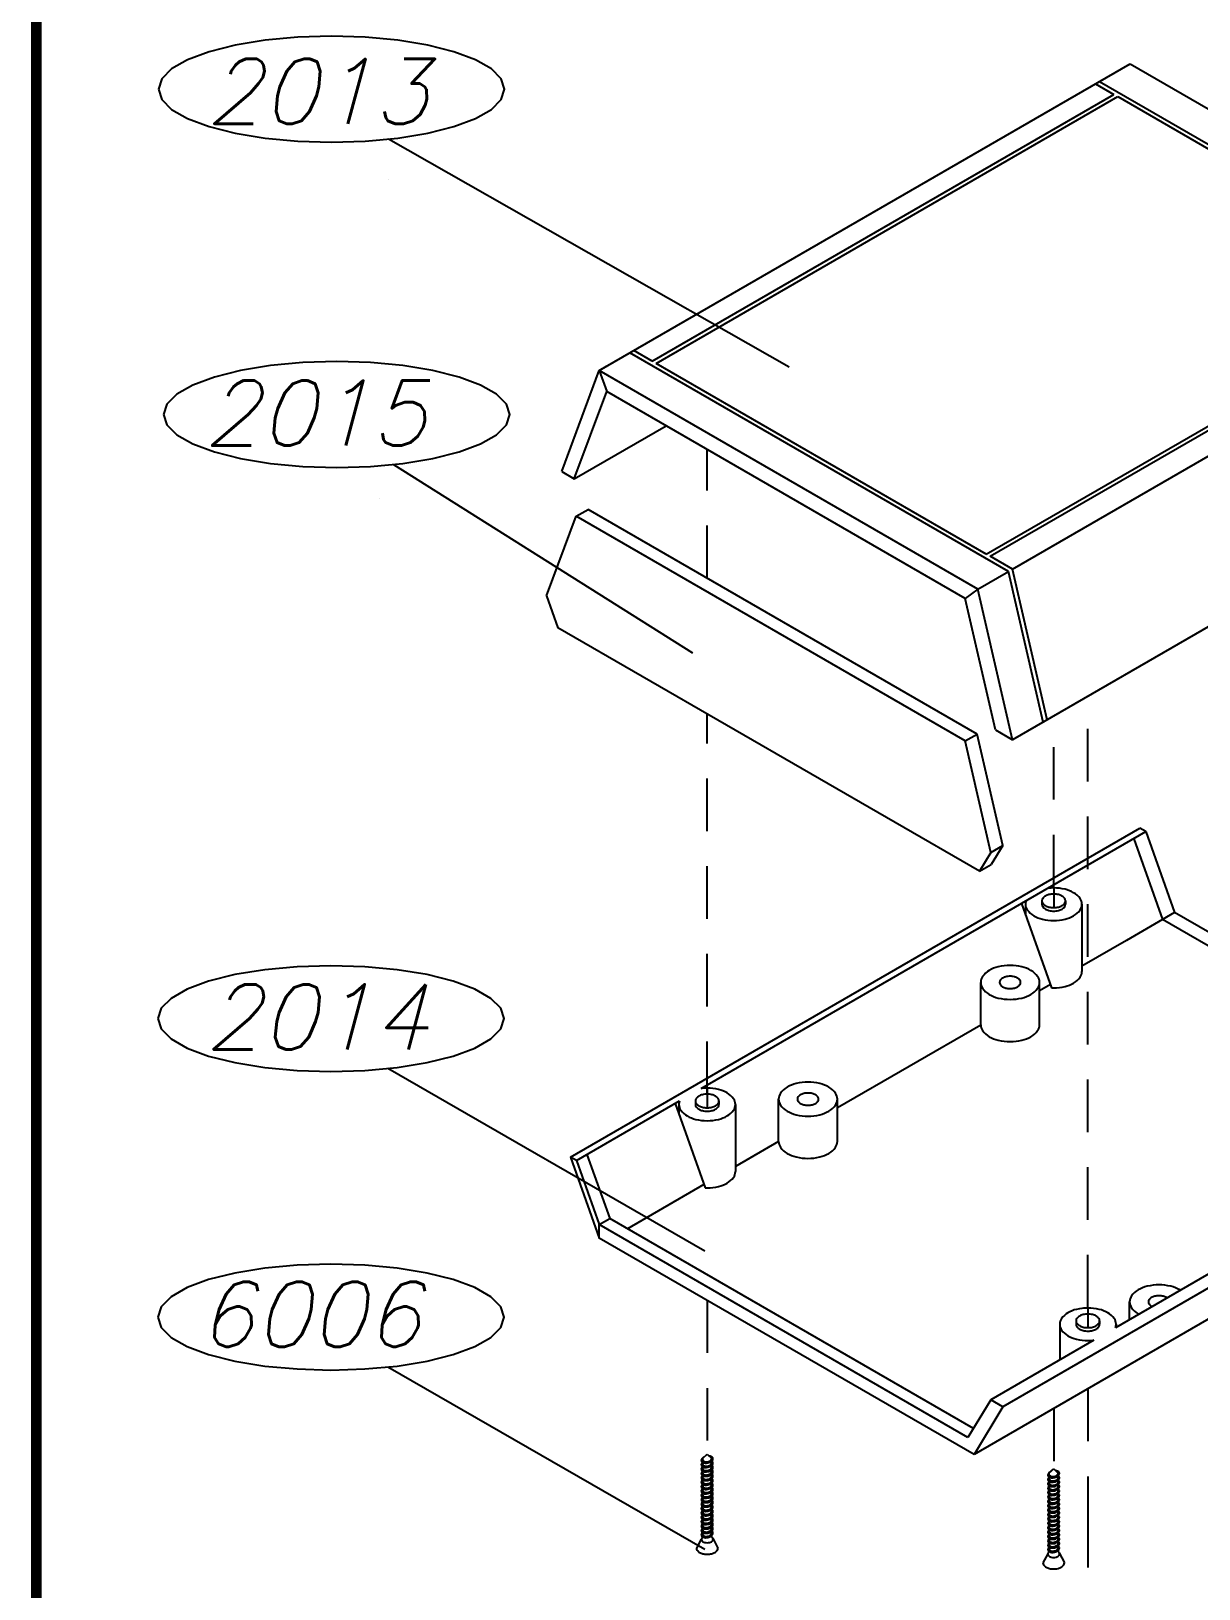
# Model space of a CAD drawing. Extents: x 1.2 to 22.3, y 1.2 to 16.9.
# Drawn here: x 1.187 to 4.519, y 3.72 to 8.163 of the extents above; entities that cross this region are included whole.
import ezdxf

# ---------------------------------------------------------------- set-up
doc = ezdxf.new("R2010")
doc.units = 0
doc.header["$LTSCALE"] = 0.6
doc.linetypes.add('CENTER', pattern=[2, 1.25, -0.25, 0.25, -0.25])
doc.linetypes.add('HIDDEN', pattern=[0.375, 0.25, -0.125])
doc.layers.get('0').update_dxf_attribs({"linetype": 'CONTINUOUS'})
for name, color, linetype in [('CN', 6, 'CENTER'), ('DRAWINGS', 6, 'CONTINUOUS'), ('F', 4, 'CONTINUOUS')]:
    doc.layers.add(name, color=color, linetype=linetype)
doc.styles.add('ROMANS', font='romans', dxfattribs={"oblique": 15})

msp = doc.modelspace()

# ---------------------------------------------------------------- linework, layer by layer
at = {"color": 7}
for p, q in [((2.8079, 7.1954), (4.3225, 8.0699)), ((4.3225, 8.0699), (5.4029, 7.4462)), ((4.2239, 8.013), (4.2765, 7.9827)), ((4.2349, 8.0193), (5.3152, 7.3956)), ((2.959, 7.222), (4.2765, 7.9827)), ((2.97, 7.2157), (4.2874, 7.9763)), ((4.2874, 7.9763), (5.2298, 7.4323)), ((3.3502, 7.2047), (2.2061, 7.855)), ((2.2061, 7.7395), (2.2061, 7.7395)), ((3.9123, 6.6716), (5.2298, 7.4323)), ((3.9233, 6.6653), (5.2407, 7.4259)), ((3.9868, 6.6287), (5.4029, 7.4462)), ((3.9758, 6.6223), (2.8955, 7.246)), ((2.959, 7.222), (2.9065, 7.2524)), ((2.8079, 7.1954), (2.8284, 7.2072)), ((3.9123, 6.6716), (2.97, 7.2157)), ((2.7007, 6.9073), (2.8079, 7.1954)), ((3.8882, 6.5717), (2.8079, 7.1954)), ((2.8079, 7.1954), (2.8294, 7.1355)), ((2.7366, 6.8859), (2.8294, 7.1355)), ((3.8521, 6.5451), (2.8294, 7.1355)), ((2.7366, 6.8859), (2.9992, 7.0375)), ((5.5017, 7.0163), (3.987, 6.1418)), ((2.221, 6.9272), (3.0736, 6.3903)), ((2.7007, 6.9073), (2.7366, 6.8859)), ((2.1818, 6.8316), (2.1818, 6.8316)), ((2.7421, 6.7798), (2.7758, 6.7993)), ((3.8859, 6.1584), (2.7758, 6.7993)), ((2.6576, 6.5526), (2.7421, 6.7798)), ((3.8521, 6.1389), (2.7421, 6.7798)), ((3.9868, 6.6287), (3.9233, 6.6653)), ((3.8882, 6.5717), (3.9758, 6.6223)), ((4.0746, 6.1924), (3.9758, 6.6223)), ((4.0856, 6.1987), (3.9868, 6.6287)), ((2.6576, 6.5526), (2.6901, 6.4612)), ((3.8882, 6.5717), (3.8521, 6.5451)), ((3.9381, 6.1709), (3.8521, 6.5451)), ((3.9593, 6.2621), (3.8882, 6.5717)), ((3.987, 6.1418), (3.8882, 6.5717)), ((3.8927, 5.7669), (2.6901, 6.4612)), ((3.8521, 6.1389), (3.8859, 6.1584)), ((3.9253, 5.8207), (3.8521, 6.1389)), ((3.959, 5.8402), (3.8859, 6.1584)), ((3.9381, 6.1709), (3.987, 6.1418)), ((2.7257, 4.952), (4.3502, 5.8899)), ((3.0987, 5.1475), (4.3674, 5.88)), ((4.3674, 5.88), (4.3502, 5.8899)), ((4.3674, 5.88), (4.4496, 5.6491)), ((3.9253, 5.8207), (3.8927, 5.7669)), ((3.9253, 5.8207), (3.959, 5.8402)), ((3.959, 5.8402), (3.9265, 5.7864)), ((4.3329, 5.86), (4.4151, 5.6291)), ((3.8927, 5.7669), (3.9265, 5.7864)), ((4.013, 5.6754), (4.0987, 5.4348)), ((4.024, 5.6729), (4.024, 5.6445)), ((4.071, 5.6828), (4.071, 5.6729)), ((4.1381, 5.6828), (4.1381, 5.6729)), ((4.1851, 5.6729), (4.1851, 5.4812)), ((4.4496, 5.649), (4.3121, 5.5696)), ((5.3905, 5.1059), (4.4496, 5.6491)), ((5.3559, 5.0859), (4.4151, 5.6291)), ((4.3121, 5.5696), (4.1851, 5.4963)), ((3.8963, 5.3295), (3.8963, 5.4501)), ((4.064, 5.3295), (4.064, 5.4501)), ((4.0952, 5.4444), (4.064, 5.4264)), ((3.4874, 5.0935), (3.8963, 5.3295)), ((3.109, 4.6838), (2.2045, 5.2041)), ((5.5839, 5.1777), (3.9593, 4.2397)), ((5.5493, 5.1976), (4.2809, 4.4652)), ((2.7429, 4.9421), (3.0371, 5.112)), ((3.0823, 5.1119), (3.0823, 5.1021)), ((3.1494, 5.1119), (3.1494, 5.1021)), ((3.3197, 4.9966), (3.3197, 5.1172)), ((3.4874, 4.9966), (3.4874, 5.1172)), ((3.0243, 5.1046), (3.1099, 4.864)), ((3.0353, 5.1021), (3.0353, 5.0737)), ((3.1964, 5.1021), (3.1964, 4.9103)), ((5.5017, 5.0416), (3.8772, 4.1037)), ((3.3197, 4.9966), (3.1964, 4.9255)), ((2.7429, 4.9421), (2.7257, 4.952)), ((2.7257, 4.952), (2.8079, 4.7211)), ((2.7429, 4.9421), (2.7727, 4.9593)), ((2.7429, 4.9421), (2.8079, 4.7594)), ((2.7727, 4.9593), (2.8377, 4.7767)), ((3.1065, 4.8736), (2.8882, 4.7476)), ((2.8079, 4.7594), (2.8377, 4.7767)), ((3.8598, 4.1521), (2.8079, 4.7594)), ((2.8079, 4.7211), (2.8079, 4.7594)), ((3.8753, 4.1777), (2.8377, 4.7767)), ((3.8772, 4.1037), (2.8079, 4.7211)), ((4.3211, 4.4885), (4.3211, 4.539)), ((4.1216, 4.475), (4.1216, 4.3733)), ((4.1685, 4.4848), (4.1685, 4.475)), ((4.2356, 4.4848), (4.2356, 4.475)), ((4.2826, 4.475), (4.2826, 4.4662)), ((4.219, 4.4295), (3.9248, 4.2597)), ((3.109, 3.8326), (2.2045, 4.3529)), ((3.9248, 4.2597), (3.8598, 4.1521)), ((3.9593, 4.2397), (3.8772, 4.1037)), ((3.9593, 4.2397), (3.9248, 4.2597)), ((3.103, 4.088), (3.103, 4.0931)), ((3.1288, 4.0912), (3.1288, 4.0925)), ((3.103, 4.0754), (3.103, 4.0812)), ((3.103, 4.0629), (3.103, 4.0687)), ((3.103, 4.0504), (3.103, 4.0562)), ((3.103, 4.0379), (3.103, 4.0437)), ((3.1288, 4.0787), (3.1288, 4.0849)), ((3.1288, 4.0662), (3.1288, 4.0724)), ((3.1288, 4.0537), (3.1288, 4.0599)), ((3.1288, 4.0412), (3.1288, 4.0474)), ((4.0917, 4.046), (4.0917, 4.0511)), ((4.1175, 4.0493), (4.1175, 4.0506)), ((4.1175, 4.0368), (4.1175, 4.043)), ((3.103, 4.0254), (3.103, 4.0312)), ((3.103, 4.0129), (3.103, 4.0187)), ((3.103, 4.0003), (3.103, 4.0061)), ((3.1288, 4.0286), (3.1288, 4.0348)), ((3.1288, 4.0161), (3.1288, 4.0223)), ((3.1288, 4.0036), (3.1288, 4.0098)), ((4.0917, 4.0335), (4.0917, 4.0393)), ((4.0917, 4.021), (4.0917, 4.0268)), ((4.0917, 4.0085), (4.0917, 4.0143)), ((4.0917, 3.996), (4.0917, 4.0018)), ((4.1175, 4.0243), (4.1175, 4.0305)), ((4.1175, 4.0117), (4.1175, 4.0179)), ((4.1175, 3.9992), (4.1175, 4.0054)), ((3.103, 3.9878), (3.103, 3.9936)), ((3.103, 3.9753), (3.103, 3.9811)), ((3.103, 3.9628), (3.103, 3.9686)), ((3.103, 3.9503), (3.103, 3.9561)), ((3.1288, 3.9911), (3.1288, 3.9973)), ((3.1288, 3.9786), (3.1288, 3.9848)), ((3.1288, 3.9661), (3.1288, 3.9723)), ((3.1288, 3.9535), (3.1288, 3.9597)), ((4.0917, 3.9835), (4.0917, 3.9892)), ((4.0917, 3.9709), (4.0917, 3.9767)), ((4.0917, 3.9584), (4.0917, 3.9642)), ((4.1175, 3.9867), (4.1175, 3.9929)), ((4.1175, 3.9742), (4.1175, 3.9804)), ((4.1175, 3.9617), (4.1175, 3.9679)), ((4.1175, 3.9492), (4.1175, 3.9554)), ((3.103, 3.9378), (3.103, 3.9436)), ((3.103, 3.9253), (3.103, 3.931)), ((3.103, 3.9127), (3.103, 3.9185)), ((3.1288, 3.941), (3.1288, 3.9472)), ((3.1288, 3.9285), (3.1288, 3.9347)), ((3.1288, 3.916), (3.1288, 3.9222)), ((3.1288, 3.9035), (3.1288, 3.9097)), ((4.0917, 3.9459), (4.0917, 3.9517)), ((4.0917, 3.9334), (4.0917, 3.9392)), ((4.0917, 3.9209), (4.0917, 3.9267)), ((4.0917, 3.9084), (4.0917, 3.9141)), ((4.1175, 3.9366), (4.1175, 3.9428)), ((4.1175, 3.9241), (4.1175, 3.9303)), ((4.1175, 3.9116), (4.1175, 3.9178)), ((3.1029, 3.8753), (3.1029, 3.8811)), ((3.1029, 3.8681), (3.1029, 3.8685)), ((3.103, 3.9002), (3.103, 3.906)), ((3.103, 3.8877), (3.103, 3.8935)), ((3.1287, 3.8785), (3.1287, 3.8847)), ((3.1287, 3.8681), (3.1287, 3.8722)), ((3.1288, 3.891), (3.1288, 3.8972)), ((4.0917, 3.8958), (4.0917, 3.9016)), ((4.0917, 3.8833), (4.0917, 3.8891)), ((4.0917, 3.8708), (4.0917, 3.8766)), ((4.1175, 3.8991), (4.1175, 3.9053)), ((4.1175, 3.8866), (4.1175, 3.8928)), ((4.1175, 3.8741), (4.1175, 3.8803)), ((4.1175, 3.8615), (4.1175, 3.8678)), ((4.0917, 3.8583), (4.0917, 3.8641)), ((4.0917, 3.8458), (4.0917, 3.8516)), ((4.0917, 3.8333), (4.0917, 3.8391)), ((4.0917, 3.8261), (4.0917, 3.8266)), ((4.1175, 3.849), (4.1175, 3.8552)), ((4.1175, 3.8366), (4.1175, 3.8428)), ((4.1175, 3.8261), (4.1175, 3.8303))]:
    msp.add_line(p, q, dxfattribs=at)
for points in [[(1.55, 7.9977), (1.5595, 7.9682), (1.5876, 7.9399), (1.6332, 7.9138), (1.6947, 7.8909), (1.7695, 7.8721), (1.8549, 7.8582), (1.9475, 7.8496), (2.0439, 7.8467), (2.1402, 7.8496), (2.2329, 7.8582), (2.3183, 7.8721), (2.3931, 7.8909), (2.4546, 7.9138), (2.5002, 7.9399), (2.5283, 7.9682), (2.5378, 7.9977), (2.5283, 8.0272), (2.5002, 8.0555), (2.4546, 8.0816), (2.3931, 8.1045), (2.3183, 8.1233), (2.2329, 8.1372), (2.1402, 8.1458), (2.0439, 8.1487), (1.9475, 8.1458), (1.8549, 8.1372), (1.7695, 8.1233), (1.6947, 8.1045), (1.6332, 8.0816), (1.5876, 8.0555), (1.5595, 8.0272)], [(1.5649, 7.0698), (1.5744, 7.0404), (1.6025, 7.012), (1.6481, 6.9859), (1.7096, 6.963), (1.7844, 6.9443), (1.8698, 6.9303), (1.9624, 6.9217), (2.0588, 6.9188), (2.1552, 6.9217), (2.2478, 6.9303), (2.3332, 6.9443), (2.408, 6.963), (2.4695, 6.9859), (2.5151, 7.012), (2.5432, 7.0404), (2.5527, 7.0698), (2.5432, 7.0993), (2.5151, 7.1276), (2.4695, 7.1538), (2.408, 7.1766), (2.3332, 7.1954), (2.2478, 7.2094), (2.1552, 7.218), (2.0588, 7.2209), (1.9624, 7.218), (1.8698, 7.2094), (1.7844, 7.1954), (1.7096, 7.1766), (1.6481, 7.1538), (1.6025, 7.1276), (1.5744, 7.0993)], [(1.5484, 5.3468), (1.5579, 5.3173), (1.586, 5.289), (1.6316, 5.2629), (1.6931, 5.24), (1.7679, 5.2212), (1.8533, 5.2072), (1.946, 5.1986), (2.0423, 5.1957), (2.1387, 5.1986), (2.2313, 5.2072), (2.3167, 5.2212), (2.3915, 5.24), (2.453, 5.2629), (2.4986, 5.289), (2.5267, 5.3173), (2.5362, 5.3468), (2.5267, 5.3762), (2.4986, 5.4046), (2.453, 5.4307), (2.3915, 5.4536), (2.3167, 5.4724), (2.2313, 5.4863), (2.1387, 5.4949), (2.0423, 5.4978), (1.946, 5.4949), (1.8533, 5.4863), (1.7679, 5.4724), (1.6931, 5.4536), (1.6316, 5.4307), (1.586, 5.4046), (1.5579, 5.3762)], [(1.5484, 4.4956), (1.5579, 4.4661), (1.586, 4.4378), (1.6316, 4.4117), (1.6931, 4.3888), (1.7679, 4.37), (1.8533, 4.356), (1.946, 4.3475), (2.0423, 4.3445), (2.1387, 4.3475), (2.2313, 4.356), (2.3167, 4.37), (2.3915, 4.3888), (2.453, 4.4117), (2.4986, 4.4378), (2.5267, 4.4661), (2.5362, 4.4956), (2.5267, 4.5251), (2.4986, 4.5534), (2.453, 4.5795), (2.3915, 4.6024), (2.3167, 4.6212), (2.2313, 4.6351), (2.1387, 4.6437), (2.0423, 4.6466), (1.946, 4.6437), (1.8533, 4.6351), (1.7679, 4.6212), (1.6931, 4.6024), (1.6316, 4.5795), (1.586, 4.5534), (1.5579, 4.5251)]]:
    msp.add_lwpolyline(points, close=True)
for points in [[(4.0259, 5.6828, 0.090994), (4.024, 5.6729, 0.156851), (4.0293, 5.6567, 0.106617), (4.0476, 5.6401, 0.072341), (4.0722, 5.6303, 0.058752), (4.1046, 5.6264, 0.058752), (4.1369, 5.6303, 0.072341), (4.1615, 5.6401, 0.106617), (4.1799, 5.6567, 0.156851), (4.1851, 5.6729, 0.156851), (4.1799, 5.6892, 0.106617), (4.1615, 5.7058, 0.072341), (4.1369, 5.7156, 0.058752), (4.1046, 5.7194, 0.058752)], [(4.0259, 5.6828, 0.090994), (4.024, 5.6729, 0.156851), (4.0293, 5.6567, 0.106617), (4.0476, 5.6401, 0.072341), (4.0722, 5.6303, 0.058752), (4.1046, 5.6264, 0.058752), (4.1369, 5.6303, 0.072341), (4.1615, 5.6401, 0.106617), (4.1799, 5.6567, 0.156851), (4.1851, 5.6729, 0.156851), (4.1799, 5.6892, 0.106617), (4.1615, 5.7058, 0.072341), (4.1369, 5.7156, 0.058752), (4.1046, 5.7194, 0.058752)], [(4.1046, 5.7194, 0.03095), (4.0874, 5.7184, 0.072341)], [(4.1046, 5.7194, 0.03095), (4.0874, 5.7184, 0.072341)], [(4.071, 5.6729, 0.156851), (4.0732, 5.6662, 0.106617), (4.0808, 5.6592, 0.072341), (4.0911, 5.6551, 0.058752), (4.1046, 5.6536, 0.058752), (4.118, 5.6551, 0.072341), (4.1283, 5.6592, 0.106617), (4.1359, 5.6662, 0.156851), (4.1381, 5.6729, 0.156851)], [(4.071, 5.6729, 0.156851), (4.0732, 5.6662, 0.106617), (4.0808, 5.6592, 0.072341), (4.0911, 5.6551, 0.058752), (4.1046, 5.6536, 0.058752), (4.118, 5.6551, 0.072341), (4.1283, 5.6592, 0.106617), (4.1359, 5.6662, 0.156851), (4.1381, 5.6729, 0.156851)], [(4.0987, 5.4348, 0.010613), (4.1046, 5.4347, 0.058752), (4.1369, 5.4385, 0.072341), (4.1615, 5.4483, 0.106617), (4.1799, 5.4649, 0.156851), (4.1851, 5.4812, 0.156851)], [(3.8963, 5.3295, 0.156851), (3.9017, 5.3126, 0.106617), (3.9208, 5.2953, 0.072341), (3.9464, 5.2851, 0.058752), (3.9801, 5.2811, 0.058752), (4.0138, 5.2851, 0.072341), (4.0394, 5.2953, 0.106617), (4.0586, 5.3126, 0.156851), (4.064, 5.3295, 0.156851)], [(3.0371, 5.112, 0.090994), (3.0353, 5.1021, 0.156851), (3.0405, 5.0859, 0.106617), (3.0589, 5.0692, 0.072341), (3.0835, 5.0594, 0.058752), (3.1158, 5.0556, 0.058752), (3.1482, 5.0594, 0.072341), (3.1728, 5.0692, 0.106617), (3.1911, 5.0859, 0.156851), (3.1964, 5.1021, 0.156851), (3.1911, 5.1183, 0.106617), (3.1728, 5.135, 0.072341), (3.1482, 5.1448, 0.058752), (3.1158, 5.1486, 0.058752)], [(3.1158, 5.1486, 0.03095), (3.0987, 5.1475, 0.072341)], [(3.0823, 5.1021, 0.156851), (3.0845, 5.0953, 0.106617), (3.0921, 5.0884, 0.072341), (3.1024, 5.0843, 0.058752), (3.1158, 5.0827, 0.058752), (3.1293, 5.0843, 0.072341), (3.1396, 5.0884, 0.106617), (3.1472, 5.0953, 0.156851), (3.1494, 5.1021, 0.156851)], [(3.0823, 5.1021, 0.156851), (3.0845, 5.0953, 0.106617), (3.0921, 5.0884, 0.072341), (3.1024, 5.0843, 0.058752), (3.1158, 5.0827, 0.058752), (3.1293, 5.0843, 0.072341), (3.1396, 5.0884, 0.106617), (3.1472, 5.0953, 0.156851), (3.1494, 5.1021, 0.156851)], [(3.3197, 4.9966, 0.156851), (3.3251, 4.9797, 0.106617), (3.3442, 4.9624, 0.072341), (3.3698, 4.9522, 0.058752), (3.4035, 4.9482, 0.058752), (3.4372, 4.9522, 0.072341), (3.4628, 4.9624, 0.106617), (3.482, 4.9797, 0.156851), (3.4874, 4.9966, 0.156851)], [(3.1099, 4.864, 0.010613), (3.1158, 4.8639, 0.058752), (3.1482, 4.8677, 0.072341), (3.1728, 4.8775, 0.106617), (3.1911, 4.8941, 0.156851), (3.1964, 4.9103, 0.156851)], [(4.405, 4.5874, 0.058752), (4.3713, 4.5834, 0.072341), (4.3457, 4.5732, 0.106617), (4.3266, 4.5559, 0.156851), (4.3211, 4.539, 0.156851), (4.3266, 4.522, 0.106617), (4.3457, 4.5047, 0.005388), (4.3475, 4.5037, 0.058752)], [(4.4661, 4.5722, 0.008307), (4.4643, 4.5732, 0.072341), (4.4387, 4.5834, 0.058752), (4.405, 4.5874, 0.058752)], [(4.405, 4.5564, 0.058752), (4.3929, 4.555, 0.072341), (4.3837, 4.5513, 0.106617), (4.3768, 4.5451, 0.156851), (4.3748, 4.539, 0.156851), (4.3768, 4.5329, 0.106617), (4.3837, 4.5266, 0.015148), (4.3855, 4.5256, 0.058752)], [(4.4281, 4.5502, 0.022732), (4.4264, 4.5513, 0.072341), (4.4171, 4.555, 0.058752), (4.405, 4.5564, 0.058752)], [(4.2021, 4.5214, 0.058752), (4.1698, 4.5176, 0.072341), (4.1451, 4.5078, 0.106617), (4.1268, 4.4912, 0.156851), (4.1216, 4.475, 0.156851), (4.1268, 4.4587, 0.106617), (4.1451, 4.4421, 0.072341), (4.1698, 4.4323, 0.058752), (4.2021, 4.4285, 0.030442), (4.219, 4.4295, 0.072341)], [(4.2021, 4.5214, 0.03095), (4.1849, 4.5204, 0.072341)], [(4.2809, 4.4652, 0.089424), (4.2826, 4.475, 0.156851), (4.2774, 4.4912, 0.106617), (4.259, 4.5078, 0.072341), (4.2344, 4.5176, 0.058752), (4.2021, 4.5214, 0.058752)], [(4.1685, 4.475, 0.156851), (4.1707, 4.4682, 0.106617), (4.1784, 4.4613, 0.072341), (4.1886, 4.4572, 0.058752), (4.2021, 4.4556, 0.058752), (4.2156, 4.4572, 0.072341), (4.2258, 4.4613, 0.106617), (4.2335, 4.4682, 0.156851), (4.2356, 4.475, 0.156851)], [(4.1685, 4.475, 0.156851), (4.1707, 4.4682, 0.106617), (4.1784, 4.4613, 0.072341), (4.1886, 4.4572, 0.058752), (4.2021, 4.4556, 0.058752), (4.2156, 4.4572, 0.072341), (4.2258, 4.4613, 0.106617), (4.2335, 4.4682, 0.156851), (4.2356, 4.475, 0.156851)]]:
    msp.add_lwpolyline(points, format="xyb", dxfattribs=at)
for points in [[(4.1046, 5.7021, 0.058752), (4.0911, 5.7005, 0.072341), (4.0808, 5.6965, 0.106617), (4.0732, 5.6895, 0.156851), (4.071, 5.6828, 0.156851), (4.0732, 5.676, 0.106617), (4.0808, 5.6691, 0.072341), (4.0911, 5.665, 0.058752), (4.1046, 5.6634, 0.058752), (4.118, 5.665, 0.072341), (4.1283, 5.6691, 0.106617), (4.1359, 5.676, 0.156851), (4.1381, 5.6828, 0.156851), (4.1359, 5.6895, 0.106617), (4.1283, 5.6965, 0.072341), (4.118, 5.7005, 0.058752)], [(3.9801, 5.4985, 0.058752), (3.9464, 5.4945, 0.072341), (3.9208, 5.4843, 0.106617), (3.9017, 5.467, 0.156851), (3.8963, 5.4501, 0.156851), (3.9017, 5.4332, 0.106617), (3.9208, 5.4158, 0.072341), (3.9464, 5.4056, 0.058752), (3.9801, 5.4016, 0.058752), (4.0138, 5.4056, 0.072341), (4.0394, 5.4158, 0.106617), (4.0586, 5.4332, 0.156851), (4.064, 5.4501, 0.156851), (4.0586, 5.467, 0.106617), (4.0394, 5.4843, 0.072341), (4.0138, 5.4945, 0.058752)], [(3.9801, 5.4675, 0.058752), (3.968, 5.4661, 0.072341), (3.9588, 5.4624, 0.106617), (3.9519, 5.4562, 0.156851), (3.9499, 5.4501, 0.156851), (3.9519, 5.444, 0.106617), (3.9588, 5.4377, 0.072341), (3.968, 5.4341, 0.058752), (3.9801, 5.4326, 0.058752), (3.9923, 5.4341, 0.072341), (4.0015, 5.4377, 0.106617), (4.0084, 5.444, 0.156851), (4.0103, 5.4501, 0.156851), (4.0084, 5.4562, 0.106617), (4.0015, 5.4624, 0.072341), (3.9923, 5.4661, 0.058752)], [(3.4035, 5.1656, 0.058752), (3.3698, 5.1616, 0.072341), (3.3442, 5.1514, 0.106617), (3.3251, 5.1341, 0.156851), (3.3197, 5.1172, 0.156851), (3.3251, 5.1003, 0.106617), (3.3442, 5.0829, 0.072341), (3.3698, 5.0727, 0.058752), (3.4035, 5.0687, 0.058752), (3.4372, 5.0727, 0.072341), (3.4628, 5.0829, 0.106617), (3.482, 5.1003, 0.156851), (3.4874, 5.1172, 0.156851), (3.482, 5.1341, 0.106617), (3.4628, 5.1514, 0.072341), (3.4372, 5.1616, 0.058752)], [(3.1158, 5.1313, 0.058752), (3.1024, 5.1297, 0.072341), (3.0921, 5.1256, 0.106617), (3.0845, 5.1187, 0.156851), (3.0823, 5.1119, 0.156851), (3.0845, 5.1052, 0.106617), (3.0921, 5.0982, 0.072341), (3.1024, 5.0941, 0.058752), (3.1158, 5.0926, 0.058752), (3.1293, 5.0941, 0.072341), (3.1396, 5.0982, 0.106617), (3.1472, 5.1052, 0.156851), (3.1494, 5.1119, 0.156851), (3.1472, 5.1187, 0.106617), (3.1396, 5.1256, 0.072341), (3.1293, 5.1297, 0.058752)], [(3.4035, 5.1346, 0.058752), (3.3914, 5.1332, 0.072341), (3.3822, 5.1295, 0.106617), (3.3753, 5.1233, 0.156851), (3.3733, 5.1172, 0.156851), (3.3753, 5.1111, 0.106617), (3.3822, 5.1048, 0.072341), (3.3914, 5.1012, 0.058752), (3.4035, 5.0997, 0.058752), (3.4157, 5.1012, 0.072341), (3.4249, 5.1048, 0.106617), (3.4318, 5.1111, 0.156851), (3.4337, 5.1172, 0.156851), (3.4318, 5.1233, 0.106617), (3.4249, 5.1295, 0.072341), (3.4157, 5.1332, 0.058752)], [(4.2021, 4.5042, 0.058752), (4.1886, 4.5026, 0.072341), (4.1784, 4.4985, 0.106617), (4.1707, 4.4916, 0.156851), (4.1685, 4.4848, 0.156851), (4.1707, 4.478, 0.106617), (4.1784, 4.4711, 0.072341), (4.1886, 4.467, 0.058752), (4.2021, 4.4654, 0.058752), (4.2156, 4.467, 0.072341), (4.2258, 4.4711, 0.106617), (4.2335, 4.478, 0.156851), (4.2356, 4.4848, 0.156851), (4.2335, 4.4916, 0.106617), (4.2258, 4.4985, 0.072341), (4.2156, 4.5026, 0.058752)]]:
    msp.add_lwpolyline(points, format="xyb", close=True, dxfattribs=at)
at = {"layer": 'CN', "color": 7, "linetype": 'HIDDEN'}
for p, q in [((3.1158, 6.603), (3.1158, 6.9702)), ((4.2021, 4.5233), (4.2021, 6.266)), ((3.1158, 5.1313), (3.1158, 6.2154)), ((4.1046, 5.7213), (4.1046, 6.2097)), ((3.1158, 4.5433), (3.1158, 4.1046)), ((4.2021, 4.2913), (4.2021, 3.931)), ((4.1046, 4.235), (4.1046, 4.0627)), ((4.2021, 3.931), (4.2021, 3.6638))]:
    msp.add_line(p, q, dxfattribs=at)
at = {"layer": 'CN', "color": 7}
for p, q in [((4.1046, 5.7213), (4.1046, 5.6634)), ((3.1158, 5.1505), (3.1158, 5.0926)), ((4.2021, 4.5233), (4.2021, 4.4654))]:
    msp.add_line(p, q, dxfattribs=at)
at = {"layer": 'DRAWINGS', "color": 7}
for p, q in [((3.103, 4.0931), (3.1158, 4.1046)), ((3.1158, 4.1046), (3.1288, 4.0925)), ((4.0917, 4.0511), (4.1046, 4.0627)), ((4.1046, 4.0627), (4.1175, 4.0506)), ((3.1316, 3.8652), (3.1465, 3.8368)), ((3.099, 3.8618), (3.0852, 3.8368)), ((4.1203, 3.8233), (4.1352, 3.7948)), ((4.0877, 3.8199), (4.0739, 3.7948))]:
    msp.add_line(p, q, dxfattribs=at)
for points in [[(3.1058, 4.0956, 0.185323), (3.0996, 4.0894, 0.156851), (3.0992, 4.0858, 0.156851), (3.101, 4.0827, 0.106617), (3.1054, 4.0801, 0.072341), (3.1109, 4.0791, 0.058752), (3.1177, 4.0797, 0.058752), (3.1242, 4.0819, 0.072341), (3.1288, 4.0849, 0.106617), (3.1319, 4.0891, 0.156851), (3.1322, 4.0927, 0.156851), (3.1305, 4.0958, 0.195169), (3.1218, 4.099, 0.072341)], [(3.103, 4.088, 0.004687), (3.103, 4.0879, 0.156851), (3.1044, 4.0854, 0.106617), (3.1079, 4.0834, 0.072341), (3.1121, 4.0826, 0.058752), (3.1174, 4.0831, 0.058752), (3.1225, 4.0848, 0.072341), (3.1261, 4.0872, 0.106617), (3.1285, 4.0904, 0.044638), (3.1288, 4.0912, 0.008838)], [(3.1026, 4.081, 0.105206), (3.0996, 4.0769, 0.156851), (3.0992, 4.0733, 0.156851), (3.101, 4.0702, 0.106617), (3.1054, 4.0676, 0.072341), (3.1109, 4.0666, 0.058752), (3.1177, 4.0672, 0.058752), (3.1242, 4.0694, 0.072341), (3.1288, 4.0724, 0.106617), (3.1319, 4.0766, 0.156851), (3.1322, 4.0802, 0.156851), (3.1305, 4.0833, 0.043914), (3.1288, 4.0846, 0.072341)], [(3.1026, 4.0685, 0.105206), (3.0996, 4.0644, 0.156851), (3.0992, 4.0608, 0.156851), (3.101, 4.0577, 0.106617), (3.1054, 4.0551, 0.072341), (3.1109, 4.0541, 0.058752), (3.1177, 4.0547, 0.058752), (3.1242, 4.0568, 0.072341), (3.1288, 4.0599, 0.106617), (3.1319, 4.0641, 0.156851), (3.1322, 4.0676, 0.156851), (3.1305, 4.0708, 0.043914), (3.1288, 4.0721, 0.072341)], [(3.1026, 4.056, 0.105206), (3.0996, 4.0518, 0.156851), (3.0992, 4.0483, 0.156851), (3.101, 4.0452, 0.106617), (3.1054, 4.0425, 0.072341), (3.1109, 4.0416, 0.058752), (3.1177, 4.0422, 0.058752), (3.1242, 4.0443, 0.072341), (3.1288, 4.0474, 0.106617), (3.1319, 4.0516, 0.156851), (3.1322, 4.0551, 0.156851), (3.1305, 4.0582, 0.043914), (3.1288, 4.0596, 0.072341)], [(3.1026, 4.0435, 0.105206), (3.0996, 4.0393, 0.156851), (3.0992, 4.0358, 0.156851), (3.101, 4.0327, 0.106617), (3.1054, 4.03, 0.072341), (3.1109, 4.0291, 0.058752), (3.1177, 4.0297, 0.058752), (3.1242, 4.0318, 0.072341), (3.1288, 4.0349, 0.106617), (3.1319, 4.0391, 0.156851), (3.1322, 4.0426, 0.156851), (3.1305, 4.0457, 0.043914), (3.1288, 4.047, 0.072341)], [(3.103, 4.0754, 0.004687), (3.103, 4.0754, 0.156851), (3.1044, 4.0729, 0.106617), (3.1079, 4.0709, 0.072341), (3.1121, 4.0701, 0.058752), (3.1174, 4.0706, 0.058752), (3.1225, 4.0723, 0.072341), (3.1261, 4.0747, 0.106617), (3.1285, 4.0779, 0.044638), (3.1288, 4.0787, 0.008838)], [(3.103, 4.0629, 0.004687), (3.103, 4.0628, 0.156851), (3.1044, 4.0604, 0.106617), (3.1079, 4.0584, 0.072341), (3.1121, 4.0576, 0.058752), (3.1174, 4.0581, 0.058752), (3.1225, 4.0598, 0.072341), (3.1261, 4.0621, 0.106617), (3.1285, 4.0654, 0.044638), (3.1288, 4.0662, 0.008838)], [(3.103, 4.0504, 0.004687), (3.103, 4.0503, 0.156851), (3.1044, 4.0479, 0.106617), (3.1079, 4.0458, 0.072341), (3.1121, 4.0451, 0.058752), (3.1174, 4.0456, 0.058752), (3.1225, 4.0472, 0.072341), (3.1261, 4.0496, 0.106617), (3.1285, 4.0529, 0.044638), (3.1288, 4.0537, 0.008838)], [(4.0945, 4.0537, 0.185323), (4.0883, 4.0475, 0.156851), (4.0879, 4.0439, 0.156851), (4.0897, 4.0408, 0.106617), (4.0942, 4.0382, 0.072341), (4.0996, 4.0372, 0.058752), (4.1064, 4.0378, 0.058752), (4.1129, 4.0399, 0.072341), (4.1175, 4.043, 0.106617), (4.1206, 4.0472, 0.156851), (4.1209, 4.0507, 0.156851), (4.1192, 4.0539, 0.195169), (4.1105, 4.0571, 0.072341)], [(4.0917, 4.046, 0.004687), (4.0917, 4.0459, 0.156851), (4.0931, 4.0435, 0.106617), (4.0966, 4.0415, 0.072341), (4.1008, 4.0407, 0.058752), (4.1061, 4.0412, 0.058752), (4.1112, 4.0429, 0.072341), (4.1148, 4.0452, 0.106617), (4.1172, 4.0485, 0.044638), (4.1175, 4.0493, 0.008838)], [(3.1026, 4.031, 0.105206), (3.0996, 4.0268, 0.156851), (3.0992, 4.0233, 0.156851), (3.101, 4.0201, 0.106617), (3.1054, 4.0175, 0.072341), (3.1109, 4.0166, 0.058752), (3.1177, 4.0171, 0.058752), (3.1242, 4.0193, 0.072341), (3.1288, 4.0224, 0.106617), (3.1319, 4.0265, 0.156851), (3.1322, 4.0301, 0.156851), (3.1305, 4.0332, 0.043914), (3.1288, 4.0345, 0.072341)], [(3.1026, 4.0184, 0.105206), (3.0996, 4.0143, 0.156851), (3.0992, 4.0107, 0.156851), (3.101, 4.0076, 0.106617), (3.1054, 4.005, 0.072341), (3.1109, 4.004, 0.058752), (3.1177, 4.0046, 0.058752), (3.1242, 4.0068, 0.072341), (3.1288, 4.0098, 0.106617), (3.1319, 4.014, 0.156851), (3.1322, 4.0176, 0.156851), (3.1305, 4.0207, 0.043914), (3.1288, 4.022, 0.072341)], [(3.1026, 4.0059, 0.105206), (3.0996, 4.0018, 0.156851), (3.0992, 3.9982, 0.156851), (3.101, 3.9951, 0.106617), (3.1054, 3.9925, 0.072341), (3.1109, 3.9915, 0.058752), (3.1177, 3.9921, 0.058752), (3.1242, 3.9943, 0.072341), (3.1288, 3.9973, 0.106617), (3.1319, 4.0015, 0.156851), (3.1322, 4.0051, 0.156851), (3.1305, 4.0082, 0.043914), (3.1288, 4.0095, 0.072341)], [(3.103, 4.0379, 0.004687), (3.103, 4.0378, 0.156851), (3.1044, 4.0354, 0.106617), (3.1079, 4.0333, 0.072341), (3.1121, 4.0326, 0.058752), (3.1174, 4.033, 0.058752), (3.1225, 4.0347, 0.072341), (3.1261, 4.0371, 0.106617), (3.1285, 4.0404, 0.044638), (3.1288, 4.0412, 0.008838)], [(3.103, 4.0254, 0.004687), (3.103, 4.0253, 0.156851), (3.1044, 4.0229, 0.106617), (3.1079, 4.0208, 0.072341), (3.1121, 4.0201, 0.058752), (3.1174, 4.0205, 0.058752), (3.1225, 4.0222, 0.072341), (3.1261, 4.0246, 0.106617), (3.1285, 4.0279, 0.044638), (3.1288, 4.0286, 0.008838)], [(3.103, 4.0129, 0.004687), (3.103, 4.0128, 0.156851), (3.1044, 4.0104, 0.106617), (3.1079, 4.0083, 0.072341), (3.1121, 4.0075, 0.058752), (3.1174, 4.008, 0.058752), (3.1225, 4.0097, 0.072341), (3.1261, 4.0121, 0.106617), (3.1285, 4.0154, 0.044638), (3.1288, 4.0161, 0.008838)], [(3.103, 4.0003, 0.004687), (3.103, 4.0003, 0.156851), (3.1044, 3.9978, 0.106617), (3.1079, 3.9958, 0.072341), (3.1121, 3.995, 0.058752), (3.1174, 3.9955, 0.058752), (3.1225, 3.9972, 0.072341), (3.1261, 3.9996, 0.106617), (3.1285, 4.0028, 0.044638), (3.1288, 4.0036, 0.008838)], [(4.0913, 4.0391, 0.105206), (4.0883, 4.0349, 0.156851), (4.0879, 4.0314, 0.156851), (4.0897, 4.0283, 0.106617), (4.0942, 4.0257, 0.072341), (4.0996, 4.0247, 0.058752), (4.1064, 4.0253, 0.058752), (4.1129, 4.0274, 0.072341), (4.1175, 4.0305, 0.106617), (4.1206, 4.0347, 0.156851), (4.1209, 4.0382, 0.156851), (4.1192, 4.0413, 0.043914), (4.1175, 4.0427, 0.072341)], [(4.0913, 4.0266, 0.105206), (4.0883, 4.0224, 0.156851), (4.0879, 4.0189, 0.156851), (4.0897, 4.0158, 0.106617), (4.0942, 4.0131, 0.072341), (4.0996, 4.0122, 0.058752), (4.1064, 4.0128, 0.058752), (4.1129, 4.0149, 0.072341), (4.1175, 4.018, 0.106617), (4.1206, 4.0222, 0.156851), (4.1209, 4.0257, 0.156851), (4.1192, 4.0288, 0.043914), (4.1175, 4.0301, 0.072341)], [(4.0913, 4.0141, 0.105206), (4.0883, 4.0099, 0.156851), (4.0879, 4.0064, 0.156851), (4.0897, 4.0032, 0.106617), (4.0942, 4.0006, 0.072341), (4.0996, 3.9997, 0.058752), (4.1064, 4.0002, 0.058752), (4.1129, 4.0024, 0.072341), (4.1175, 4.0055, 0.106617), (4.1206, 4.0096, 0.156851), (4.1209, 4.0132, 0.156851), (4.1192, 4.0163, 0.043914), (4.1175, 4.0176, 0.072341)], [(4.0913, 4.0015, 0.105206), (4.0883, 3.9974, 0.156851), (4.0879, 3.9938, 0.156851), (4.0897, 3.9907, 0.106617), (4.0942, 3.9881, 0.072341), (4.0996, 3.9871, 0.058752), (4.1064, 3.9877, 0.058752), (4.1129, 3.9899, 0.072341), (4.1175, 3.9929, 0.106617), (4.1206, 3.9971, 0.156851), (4.1209, 4.0007, 0.156851), (4.1192, 4.0038, 0.043914), (4.1175, 4.0051, 0.072341)], [(4.0917, 4.0335, 0.004687), (4.0917, 4.0334, 0.156851), (4.0931, 4.031, 0.106617), (4.0966, 4.0289, 0.072341), (4.1008, 4.0282, 0.058752), (4.1061, 4.0287, 0.058752), (4.1112, 4.0303, 0.072341), (4.1148, 4.0327, 0.106617), (4.1172, 4.036, 0.044638), (4.1175, 4.0368, 0.008838)], [(4.0917, 4.021, 0.004687), (4.0917, 4.0209, 0.156851), (4.0931, 4.0185, 0.106617), (4.0966, 4.0164, 0.072341), (4.1008, 4.0157, 0.058752), (4.1061, 4.0161, 0.058752), (4.1112, 4.0178, 0.072341), (4.1148, 4.0202, 0.106617), (4.1172, 4.0235, 0.044638), (4.1175, 4.0243, 0.008838)], [(4.0917, 4.0085, 0.004687), (4.0917, 4.0084, 0.156851), (4.0931, 4.006, 0.106617), (4.0966, 4.0039, 0.072341), (4.1008, 4.0032, 0.058752), (4.1061, 4.0036, 0.058752), (4.1112, 4.0053, 0.072341), (4.1148, 4.0077, 0.106617), (4.1172, 4.011, 0.044638), (4.1175, 4.0117, 0.008838)], [(4.0917, 3.996, 0.004687), (4.0917, 3.9959, 0.156851), (4.0931, 3.9935, 0.106617), (4.0966, 3.9914, 0.072341), (4.1008, 3.9906, 0.058752), (4.1061, 3.9911, 0.058752), (4.1112, 3.9928, 0.072341), (4.1148, 3.9952, 0.106617), (4.1172, 3.9985, 0.044638), (4.1175, 3.9992, 0.008838)], [(3.1026, 3.9934, 0.105206), (3.0996, 3.9893, 0.156851), (3.0992, 3.9857, 0.156851), (3.101, 3.9826, 0.106617), (3.1054, 3.98, 0.072341), (3.1109, 3.979, 0.058752), (3.1177, 3.9796, 0.058752), (3.1242, 3.9817, 0.072341), (3.1288, 3.9848, 0.106617), (3.1319, 3.989, 0.156851), (3.1322, 3.9925, 0.156851), (3.1305, 3.9957, 0.043914), (3.1288, 3.997, 0.072341)], [(3.1026, 3.9809, 0.105206), (3.0996, 3.9767, 0.156851), (3.0992, 3.9732, 0.156851), (3.101, 3.9701, 0.106617), (3.1054, 3.9675, 0.072341), (3.1109, 3.9665, 0.058752), (3.1177, 3.9671, 0.058752), (3.1242, 3.9692, 0.072341), (3.1288, 3.9723, 0.106617), (3.1319, 3.9765, 0.156851), (3.1322, 3.98, 0.156851), (3.1305, 3.9831, 0.043914), (3.1288, 3.9845, 0.072341)], [(3.1026, 3.9684, 0.105206), (3.0996, 3.9642, 0.156851), (3.0992, 3.9607, 0.156851), (3.101, 3.9576, 0.106617), (3.1054, 3.9549, 0.072341), (3.1109, 3.954, 0.058752), (3.1177, 3.9546, 0.058752), (3.1242, 3.9567, 0.072341), (3.1288, 3.9598, 0.106617), (3.1319, 3.964, 0.156851), (3.1322, 3.9675, 0.156851), (3.1305, 3.9706, 0.043914), (3.1288, 3.9719, 0.072341)], [(3.1026, 3.9559, 0.105206), (3.0996, 3.9517, 0.156851), (3.0992, 3.9482, 0.156851), (3.101, 3.945, 0.106617), (3.1054, 3.9424, 0.072341), (3.1109, 3.9415, 0.058752), (3.1177, 3.942, 0.058752), (3.1242, 3.9442, 0.072341), (3.1288, 3.9473, 0.106617), (3.1319, 3.9514, 0.156851), (3.1322, 3.955, 0.156851), (3.1305, 3.9581, 0.043914), (3.1288, 3.9594, 0.072341)], [(3.103, 3.9878, 0.004687), (3.103, 3.9877, 0.156851), (3.1044, 3.9853, 0.106617), (3.1079, 3.9833, 0.072341), (3.1121, 3.9825, 0.058752), (3.1174, 3.983, 0.058752), (3.1225, 3.9847, 0.072341), (3.1261, 3.987, 0.106617), (3.1285, 3.9903, 0.044638), (3.1288, 3.9911, 0.008838)], [(3.103, 3.9753, 0.004687), (3.103, 3.9752, 0.156851), (3.1044, 3.9728, 0.106617), (3.1079, 3.9707, 0.072341), (3.1121, 3.97, 0.058752), (3.1174, 3.9705, 0.058752), (3.1225, 3.9721, 0.072341), (3.1261, 3.9745, 0.106617), (3.1285, 3.9778, 0.044638), (3.1288, 3.9786, 0.008838)], [(3.103, 3.9628, 0.004687), (3.103, 3.9627, 0.156851), (3.1044, 3.9603, 0.106617), (3.1079, 3.9582, 0.072341), (3.1121, 3.9575, 0.058752), (3.1174, 3.9579, 0.058752), (3.1225, 3.9596, 0.072341), (3.1261, 3.962, 0.106617), (3.1285, 3.9653, 0.044638), (3.1288, 3.9661, 0.008838)], [(4.0913, 3.989, 0.105206), (4.0883, 3.9849, 0.156851), (4.0879, 3.9813, 0.156851), (4.0897, 3.9782, 0.106617), (4.0942, 3.9756, 0.072341), (4.0996, 3.9746, 0.058752), (4.1064, 3.9752, 0.058752), (4.1129, 3.9774, 0.072341), (4.1175, 3.9804, 0.106617), (4.1206, 3.9846, 0.156851), (4.1209, 3.9882, 0.156851), (4.1192, 3.9913, 0.043914), (4.1175, 3.9926, 0.072341)], [(4.0913, 3.9765, 0.105206), (4.0883, 3.9724, 0.156851), (4.0879, 3.9688, 0.156851), (4.0897, 3.9657, 0.106617), (4.0942, 3.9631, 0.072341), (4.0996, 3.9621, 0.058752), (4.1064, 3.9627, 0.058752), (4.1129, 3.9649, 0.072341), (4.1175, 3.9679, 0.106617), (4.1206, 3.9721, 0.156851), (4.1209, 3.9756, 0.156851), (4.1192, 3.9788, 0.043914), (4.1175, 3.9801, 0.072341)], [(4.0913, 3.964, 0.105206), (4.0883, 3.9598, 0.156851), (4.0879, 3.9563, 0.156851), (4.0897, 3.9532, 0.106617), (4.0942, 3.9506, 0.072341), (4.0996, 3.9496, 0.058752), (4.1064, 3.9502, 0.058752), (4.1129, 3.9523, 0.072341), (4.1175, 3.9554, 0.106617), (4.1206, 3.9596, 0.156851), (4.1209, 3.9631, 0.156851), (4.1192, 3.9662, 0.043914), (4.1175, 3.9676, 0.072341)], [(4.0913, 3.9515, 0.105206), (4.0883, 3.9473, 0.156851), (4.0879, 3.9438, 0.156851), (4.0897, 3.9407, 0.106617), (4.0942, 3.938, 0.072341), (4.0996, 3.9371, 0.058752), (4.1064, 3.9377, 0.058752), (4.1129, 3.9398, 0.072341), (4.1175, 3.9429, 0.106617), (4.1206, 3.9471, 0.156851), (4.1209, 3.9506, 0.156851), (4.1192, 3.9537, 0.043914), (4.1175, 3.955, 0.072341)], [(4.0917, 3.9835, 0.004687), (4.0917, 3.9834, 0.156851), (4.0931, 3.9809, 0.106617), (4.0966, 3.9789, 0.072341), (4.1008, 3.9781, 0.058752), (4.1061, 3.9786, 0.058752), (4.1112, 3.9803, 0.072341), (4.1148, 3.9827, 0.106617), (4.1172, 3.9859, 0.044638), (4.1175, 3.9867, 0.008838)], [(4.0917, 3.9709, 0.004687), (4.0917, 3.9709, 0.156851), (4.0931, 3.9684, 0.106617), (4.0966, 3.9664, 0.072341), (4.1008, 3.9656, 0.058752), (4.1061, 3.9661, 0.058752), (4.1112, 3.9678, 0.072341), (4.1148, 3.9701, 0.106617), (4.1172, 3.9734, 0.044638), (4.1175, 3.9742, 0.008838)], [(4.0917, 3.9584, 0.004687), (4.0917, 3.9583, 0.156851), (4.0931, 3.9559, 0.106617), (4.0966, 3.9538, 0.072341), (4.1008, 3.9531, 0.058752), (4.1061, 3.9536, 0.058752), (4.1112, 3.9552, 0.072341), (4.1148, 3.9576, 0.106617), (4.1172, 3.9609, 0.044638), (4.1175, 3.9617, 0.008838)], [(3.1026, 3.9433, 0.105206), (3.0996, 3.9392, 0.156851), (3.0992, 3.9356, 0.156851), (3.101, 3.9325, 0.106617), (3.1054, 3.9299, 0.072341), (3.1109, 3.9289, 0.058752), (3.1177, 3.9295, 0.058752), (3.1242, 3.9317, 0.072341), (3.1288, 3.9347, 0.106617), (3.1319, 3.9389, 0.156851), (3.1322, 3.9425, 0.156851), (3.1305, 3.9456, 0.043914), (3.1288, 3.9469, 0.072341)], [(3.1026, 3.9308, 0.105206), (3.0996, 3.9267, 0.156851), (3.0992, 3.9231, 0.156851), (3.101, 3.92, 0.106617), (3.1054, 3.9174, 0.072341), (3.1109, 3.9164, 0.058752), (3.1177, 3.917, 0.058752), (3.1242, 3.9192, 0.072341), (3.1288, 3.9222, 0.106617), (3.1319, 3.9264, 0.156851), (3.1322, 3.93, 0.156851), (3.1305, 3.9331, 0.043914), (3.1288, 3.9344, 0.072341)], [(3.1026, 3.9183, 0.105206), (3.0996, 3.9142, 0.156851), (3.0992, 3.9106, 0.156851), (3.101, 3.9075, 0.106617), (3.1054, 3.9049, 0.072341), (3.1109, 3.9039, 0.058752), (3.1177, 3.9045, 0.058752), (3.1242, 3.9067, 0.072341), (3.1288, 3.9097, 0.106617), (3.1319, 3.9139, 0.156851), (3.1322, 3.9174, 0.156851), (3.1305, 3.9206, 0.043914), (3.1288, 3.9219, 0.072341)], [(3.103, 3.9503, 0.004687), (3.103, 3.9502, 0.156851), (3.1044, 3.9478, 0.106617), (3.1079, 3.9457, 0.072341), (3.1121, 3.945, 0.058752), (3.1174, 3.9454, 0.058752), (3.1225, 3.9471, 0.072341), (3.1261, 3.9495, 0.106617), (3.1285, 3.9528, 0.044638), (3.1288, 3.9535, 0.008838)], [(3.103, 3.9378, 0.004687), (3.103, 3.9377, 0.156851), (3.1044, 3.9353, 0.106617), (3.1079, 3.9332, 0.072341), (3.1121, 3.9324, 0.058752), (3.1174, 3.9329, 0.058752), (3.1225, 3.9346, 0.072341), (3.1261, 3.937, 0.106617), (3.1285, 3.9403, 0.044638), (3.1288, 3.941, 0.008838)], [(3.103, 3.9253, 0.004687), (3.103, 3.9252, 0.156851), (3.1044, 3.9227, 0.106617), (3.1079, 3.9207, 0.072341), (3.1121, 3.9199, 0.058752), (3.1174, 3.9204, 0.058752), (3.1225, 3.9221, 0.072341), (3.1261, 3.9245, 0.106617), (3.1285, 3.9277, 0.044638), (3.1288, 3.9285, 0.008838)], [(3.103, 3.9127, 0.004687), (3.103, 3.9127, 0.156851), (3.1044, 3.9102, 0.106617), (3.1079, 3.9082, 0.072341), (3.1121, 3.9074, 0.058752), (3.1174, 3.9079, 0.058752), (3.1225, 3.9096, 0.072341), (3.1261, 3.9119, 0.106617), (3.1285, 3.9152, 0.044638), (3.1288, 3.916, 0.008838)], [(4.0913, 3.939, 0.105206), (4.0883, 3.9348, 0.156851), (4.0879, 3.9313, 0.156851), (4.0897, 3.9282, 0.106617), (4.0942, 3.9255, 0.072341), (4.0996, 3.9246, 0.058752), (4.1064, 3.9251, 0.058752), (4.1129, 3.9273, 0.072341), (4.1175, 3.9304, 0.106617), (4.1206, 3.9345, 0.156851), (4.1209, 3.9381, 0.156851), (4.1192, 3.9412, 0.043914), (4.1175, 3.9425, 0.072341)], [(4.0913, 3.9264, 0.105206), (4.0883, 3.9223, 0.156851), (4.0879, 3.9187, 0.156851), (4.0897, 3.9156, 0.106617), (4.0942, 3.913, 0.072341), (4.0996, 3.912, 0.058752), (4.1064, 3.9126, 0.058752), (4.1129, 3.9148, 0.072341), (4.1175, 3.9178, 0.106617), (4.1206, 3.922, 0.156851), (4.1209, 3.9256, 0.156851), (4.1192, 3.9287, 0.043914), (4.1175, 3.93, 0.072341)], [(4.0913, 3.9139, 0.105206), (4.0883, 3.9098, 0.156851), (4.0879, 3.9062, 0.156851), (4.0897, 3.9031, 0.106617), (4.0942, 3.9005, 0.072341), (4.0996, 3.8995, 0.058752), (4.1064, 3.9001, 0.058752), (4.1129, 3.9023, 0.072341), (4.1175, 3.9053, 0.106617), (4.1206, 3.9095, 0.156851), (4.1209, 3.9131, 0.156851), (4.1192, 3.9162, 0.043914), (4.1175, 3.9175, 0.072341)], [(4.0917, 3.9459, 0.004687), (4.0917, 3.9458, 0.156851), (4.0931, 3.9434, 0.106617), (4.0966, 3.9413, 0.072341), (4.1008, 3.9406, 0.058752), (4.1061, 3.941, 0.058752), (4.1112, 3.9427, 0.072341), (4.1148, 3.9451, 0.106617), (4.1172, 3.9484, 0.044638), (4.1175, 3.9492, 0.008838)], [(4.0917, 3.9334, 0.004687), (4.0917, 3.9333, 0.156851), (4.0931, 3.9309, 0.106617), (4.0966, 3.9288, 0.072341), (4.1008, 3.9281, 0.058752), (4.1061, 3.9285, 0.058752), (4.1112, 3.9302, 0.072341), (4.1148, 3.9326, 0.106617), (4.1172, 3.9359, 0.044638), (4.1175, 3.9366, 0.008838)], [(4.0917, 3.9209, 0.004687), (4.0917, 3.9208, 0.156851), (4.0931, 3.9184, 0.106617), (4.0966, 3.9163, 0.072341), (4.1008, 3.9155, 0.058752), (4.1061, 3.916, 0.058752), (4.1112, 3.9177, 0.072341), (4.1148, 3.9201, 0.106617), (4.1172, 3.9234, 0.044638), (4.1175, 3.9241, 0.008838)], [(4.0917, 3.9084, 0.004687), (4.0917, 3.9083, 0.156851), (4.0931, 3.9058, 0.106617), (4.0966, 3.9038, 0.072341), (4.1008, 3.903, 0.058752), (4.1061, 3.9035, 0.058752), (4.1112, 3.9052, 0.072341), (4.1148, 3.9076, 0.106617), (4.1172, 3.9108, 0.044638), (4.1175, 3.9116, 0.008838)], [(3.1029, 3.8681, 0.082856), (3.1001, 3.8652, 0.156851), (3.099, 3.8618, 0.156851), (3.1001, 3.8584, 0.106617), (3.1039, 3.8549, 0.072341), (3.1091, 3.8529, 0.058752), (3.1158, 3.8521, 0.058752), (3.1226, 3.8529, 0.072341), (3.1278, 3.8549, 0.106617), (3.1316, 3.8584, 0.156851), (3.1327, 3.8618, 0.156851), (3.1316, 3.8652, 0.082856), (3.1287, 3.8681, 0.072341)], [(3.1026, 3.9058, 0.105206), (3.0996, 3.9016, 0.156851), (3.0992, 3.8981, 0.156851), (3.101, 3.895, 0.106617), (3.1054, 3.8924, 0.072341), (3.1109, 3.8914, 0.058752), (3.1177, 3.892, 0.058752), (3.1242, 3.8941, 0.072341), (3.1288, 3.8972, 0.106617), (3.1319, 3.9014, 0.156851), (3.1322, 3.9049, 0.156851), (3.1305, 3.908, 0.043914), (3.1288, 3.9094, 0.072341)], [(3.1026, 3.8934, 0.105206), (3.0996, 3.8892, 0.156851), (3.0992, 3.8857, 0.156851), (3.101, 3.8826, 0.106617), (3.1054, 3.8799, 0.072341), (3.1109, 3.879, 0.058752), (3.1177, 3.8795, 0.058752), (3.1241, 3.8817, 0.072341), (3.1288, 3.8848, 0.106617), (3.1318, 3.8889, 0.156851), (3.1322, 3.8925, 0.156851), (3.1305, 3.8956, 0.043914), (3.1287, 3.8969, 0.072341)], [(3.1029, 3.8811, 0.113324), (3.0996, 3.8767, 0.156851), (3.0992, 3.8731, 0.156851), (3.101, 3.87, 0.106617), (3.1054, 3.8674, 0.072341), (3.1109, 3.8664, 0.058752), (3.1177, 3.867, 0.058752), (3.1241, 3.8692, 0.072341), (3.1288, 3.8722, 0.106617), (3.1318, 3.8764, 0.156851), (3.1322, 3.88, 0.156851), (3.1305, 3.8831, 0.049074), (3.1285, 3.8845, 0.072341)], [(3.1029, 3.8878, 0.004687), (3.103, 3.8877, 0.156851), (3.1043, 3.8853, 0.106617), (3.1078, 3.8832, 0.072341), (3.1121, 3.8825, 0.058752), (3.1174, 3.8829, 0.058752), (3.1225, 3.8846, 0.072341), (3.1261, 3.887, 0.106617), (3.1285, 3.8903, 0.044638), (3.1287, 3.891, 0.008838)], [(3.1029, 3.8753, 0.004687), (3.103, 3.8752, 0.156851), (3.1043, 3.8728, 0.106617), (3.1078, 3.8707, 0.072341), (3.1121, 3.8699, 0.058752), (3.1174, 3.8704, 0.058752), (3.1225, 3.8721, 0.072341), (3.1261, 3.8745, 0.106617), (3.1285, 3.8778, 0.044638), (3.1287, 3.8785, 0.008838)], [(3.103, 3.9002, 0.004687), (3.103, 3.9001, 0.156851), (3.1044, 3.8977, 0.106617), (3.1079, 3.8956, 0.072341), (3.1121, 3.8949, 0.058752), (3.1174, 3.8954, 0.058752), (3.1225, 3.897, 0.072341), (3.1261, 3.8994, 0.106617), (3.1285, 3.9027, 0.044638), (3.1288, 3.9035, 0.008838)], [(4.0913, 3.9014, 0.105206), (4.0883, 3.8973, 0.156851), (4.0879, 3.8937, 0.156851), (4.0897, 3.8906, 0.106617), (4.0942, 3.888, 0.072341), (4.0996, 3.887, 0.058752), (4.1064, 3.8876, 0.058752), (4.1129, 3.8898, 0.072341), (4.1175, 3.8928, 0.106617), (4.1206, 3.897, 0.156851), (4.1209, 3.9006, 0.156851), (4.1192, 3.9037, 0.043914), (4.1175, 3.905, 0.072341)], [(4.0913, 3.8889, 0.105206), (4.0883, 3.8847, 0.156851), (4.0879, 3.8812, 0.156851), (4.0897, 3.8781, 0.106617), (4.0942, 3.8755, 0.072341), (4.0996, 3.8745, 0.058752), (4.1064, 3.8751, 0.058752), (4.1129, 3.8772, 0.072341), (4.1175, 3.8803, 0.106617), (4.1206, 3.8845, 0.156851), (4.1209, 3.888, 0.156851), (4.1192, 3.8911, 0.043914), (4.1175, 3.8925, 0.072341)], [(4.0913, 3.8764, 0.105206), (4.0883, 3.8722, 0.156851), (4.0879, 3.8687, 0.156851), (4.0897, 3.8656, 0.106617), (4.0942, 3.8629, 0.072341), (4.0996, 3.862, 0.058752), (4.1064, 3.8626, 0.058752), (4.1129, 3.8647, 0.072341), (4.1175, 3.8678, 0.106617), (4.1206, 3.872, 0.156851), (4.1209, 3.8755, 0.156851), (4.1192, 3.8786, 0.043914), (4.1175, 3.8799, 0.072341)], [(4.0913, 3.8639, 0.105206), (4.0883, 3.8597, 0.156851), (4.0879, 3.8562, 0.156851), (4.0897, 3.8531, 0.106617), (4.0942, 3.8504, 0.072341), (4.0996, 3.8495, 0.058752), (4.1064, 3.85, 0.058752), (4.1129, 3.8522, 0.072341), (4.1175, 3.8553, 0.106617), (4.1206, 3.8595, 0.156851), (4.1209, 3.863, 0.156851), (4.1192, 3.8661, 0.043914), (4.1175, 3.8674, 0.072341)], [(4.0917, 3.8958, 0.004687), (4.0917, 3.8958, 0.156851), (4.0931, 3.8933, 0.106617), (4.0966, 3.8913, 0.072341), (4.1008, 3.8905, 0.058752), (4.1061, 3.891, 0.058752), (4.1112, 3.8927, 0.072341), (4.1148, 3.895, 0.106617), (4.1172, 3.8983, 0.044638), (4.1175, 3.8991, 0.008838)], [(4.0917, 3.8833, 0.004687), (4.0917, 3.8832, 0.156851), (4.0931, 3.8808, 0.106617), (4.0966, 3.8788, 0.072341), (4.1008, 3.878, 0.058752), (4.1061, 3.8785, 0.058752), (4.1112, 3.8801, 0.072341), (4.1148, 3.8825, 0.106617), (4.1172, 3.8858, 0.044638), (4.1175, 3.8866, 0.008838)], [(4.0917, 3.8708, 0.004687), (4.0917, 3.8707, 0.156851), (4.0931, 3.8683, 0.106617), (4.0966, 3.8662, 0.072341), (4.1008, 3.8655, 0.058752), (4.1061, 3.8659, 0.058752), (4.1112, 3.8676, 0.072341), (4.1148, 3.87, 0.106617), (4.1172, 3.8733, 0.044638), (4.1175, 3.8741, 0.008838)], [(3.0852, 3.8368, 0.156851), (3.0872, 3.8306, 0.106617), (3.0942, 3.8242, 0.072341), (3.1035, 3.8205, 0.058752), (3.1158, 3.8191, 0.058752), (3.1282, 3.8205, 0.072341), (3.1375, 3.8242, 0.106617), (3.1445, 3.8306, 0.156851), (3.1465, 3.8368, 0.156851)], [(4.0917, 3.8261, 0.082856), (4.0888, 3.8233, 0.156851), (4.0877, 3.8199, 0.156851), (4.0888, 3.8165, 0.106617), (4.0926, 3.813, 0.072341), (4.0978, 3.8109, 0.058752), (4.1046, 3.8101, 0.058752), (4.1113, 3.8109, 0.072341), (4.1165, 3.813, 0.106617), (4.1203, 3.8165, 0.156851), (4.1214, 3.8199, 0.156851), (4.1203, 3.8233, 0.082856), (4.1175, 3.8261, 0.072341)], [(4.0913, 3.8514, 0.105206), (4.0883, 3.8473, 0.156851), (4.0879, 3.8437, 0.156851), (4.0897, 3.8406, 0.106617), (4.0941, 3.838, 0.072341), (4.0996, 3.837, 0.058752), (4.1064, 3.8376, 0.058752), (4.1129, 3.8398, 0.072341), (4.1175, 3.8428, 0.106617), (4.1205, 3.847, 0.156851), (4.1209, 3.8506, 0.156851), (4.1192, 3.8537, 0.043914), (4.1175, 3.855, 0.072341)], [(4.0916, 3.8392, 0.113324), (4.0883, 3.8348, 0.156851), (4.0879, 3.8312, 0.156851), (4.0897, 3.8281, 0.106617), (4.0941, 3.8255, 0.072341), (4.0996, 3.8245, 0.058752), (4.1064, 3.8251, 0.058752), (4.1129, 3.8273, 0.072341), (4.1175, 3.8303, 0.106617), (4.1205, 3.8345, 0.156851), (4.1209, 3.8381, 0.156851), (4.1192, 3.8412, 0.049074), (4.1172, 3.8426, 0.072341)], [(4.0917, 3.8583, 0.004687), (4.0917, 3.8582, 0.156851), (4.0931, 3.8558, 0.106617), (4.0966, 3.8537, 0.072341), (4.1008, 3.853, 0.058752), (4.1061, 3.8534, 0.058752), (4.1112, 3.8551, 0.072341), (4.1148, 3.8575, 0.106617), (4.1172, 3.8608, 0.044638), (4.1175, 3.8615, 0.008838)], [(4.0917, 3.8459, 0.004687), (4.0917, 3.8458, 0.156851), (4.0931, 3.8433, 0.106617), (4.0965, 3.8413, 0.072341), (4.1008, 3.8405, 0.058752), (4.1061, 3.841, 0.058752), (4.1112, 3.8427, 0.072341), (4.1148, 3.8451, 0.106617), (4.1172, 3.8483, 0.044638), (4.1175, 3.8491, 0.008838)], [(4.0917, 3.8333, 0.004687), (4.0917, 3.8333, 0.156851), (4.0931, 3.8308, 0.106617), (4.0965, 3.8288, 0.072341), (4.1008, 3.828, 0.058752), (4.1061, 3.8285, 0.058752), (4.1112, 3.8302, 0.072341), (4.1148, 3.8326, 0.106617), (4.1172, 3.8358, 0.044638), (4.1175, 3.8366, 0.008838)], [(4.0739, 3.7948, 0.156851), (4.0759, 3.7886, 0.106617), (4.0829, 3.7823, 0.072341), (4.0922, 3.7786, 0.058752), (4.1046, 3.7771, 0.058752), (4.1169, 3.7786, 0.072341), (4.1262, 3.7823, 0.106617), (4.1332, 3.7886, 0.156851), (4.1352, 3.7948, 0.156851)]]:
    msp.add_lwpolyline(points, format="xyb", dxfattribs=at)
at = {"layer": 'F', "color": 7, "const_width": 0.0302}
msp.add_lwpolyline([(1.202, 16.8691), (21.752, 16.8691), (21.752, 1.2512), (1.202, 1.2512)], close=True, dxfattribs=at)

# ---------------------------------------------------------------- texts
at = {"color": 7, "style": 'ROMANS', "oblique": 15}
for s, height, p in [('2013', 0.18531, (1.6858, 7.8988)), ('2015', 0.18531, (1.6796, 6.9811)), ('2014', 0.18531, (1.6835, 5.2588)), ('6006', 0.18528, (1.6637, 4.4109))]:
    msp.add_text(s, height=height, dxfattribs=at).set_placement(p)

doc.saveas('drawing.dxf')
